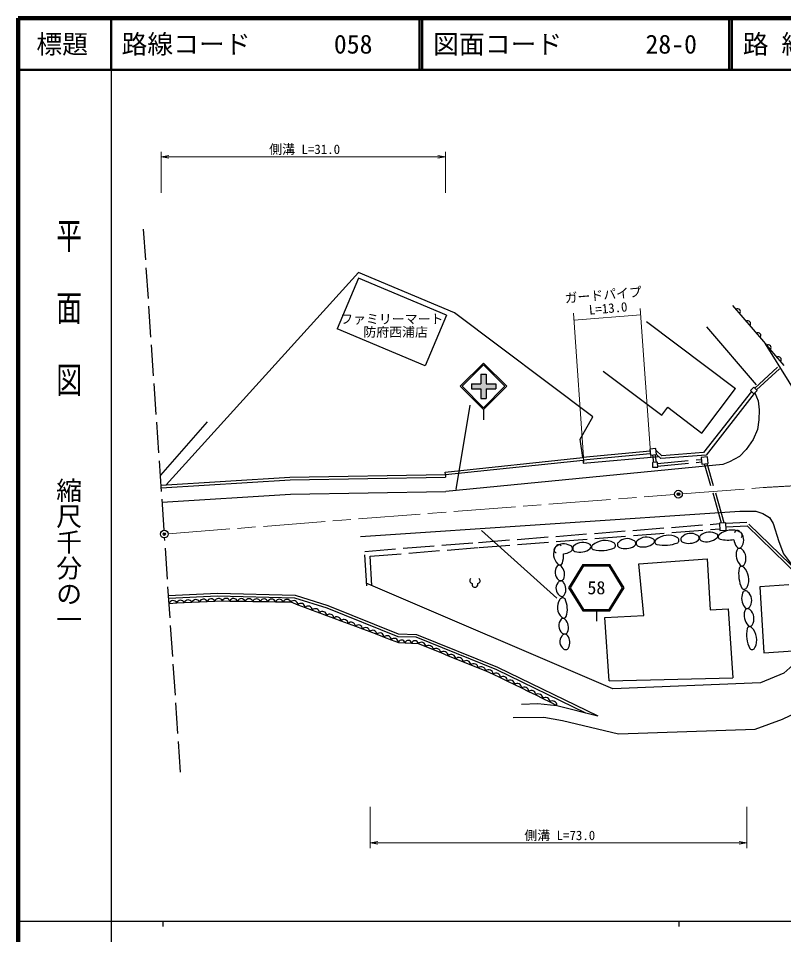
# Model space of a CAD drawing. Units: millimetres, scale not verified. Extents: x 40000 to 680000, y 20000 to 380000.
# Drawn here: x 40000 to 188300, y 202409 to 380000 of the extents above; entities that cross this region are included whole.
import ezdxf
from ezdxf.enums import TextEntityAlignment as Align

# ---------------------------------------------------------------- set-up
doc = ezdxf.new("R2010")
doc.units = ezdxf.units.MM
doc.header["$LTSCALE"] = 1000
doc.header["$PDMODE"] = 32
doc.header["$PDSIZE"] = 500
doc.linetypes.add('CHAIN', pattern=[18.5, 12, -1.5, 3.5, -1.5])
doc.linetypes.add('DASHED', pattern=[7.5, 6, -1.5])
for name, color, linetype, lineweight in [('M-BGD', 7, 'Continuous', 25), ('M-BGD-EXST', 7, 'Continuous', 25), ('M-BMK', 2, 'CHAIN', 13), ('M-BMK-SRVR', 3, 'Continuous', 25), ('M-STR-HTXT', 7, 'Continuous', 13), ('M-STR-STRC', 7, 'Continuous', 25), ('M-TTL', 2, 'Continuous', 140), ('M-TTL-BAND', 7, 'Continuous', 25), ('M-TTL-LINE', 7, 'Continuous', 50)]:
    doc.layers.add(name, color=color, linetype=linetype, lineweight=lineweight)
for name, color, linetype in [('M-BMK-HTXT', 7, 'Continuous'), ('M-OTRS', 6, 'Continuous'), ('M-TTL-TXT', 7, 'Continuous')]:
    doc.layers.add(name, color=color, linetype=linetype)
doc.styles.add('@ＭＳ ゴシック', font='')
doc.styles.add('ＭＳ ゴシック', font='')
doc.styles.get('@ＭＳ ゴシック').set_extended_font_data('@MS Gothic')
doc.styles.get('ＭＳ ゴシック').set_extended_font_data('MS Gothic')

# ---------------------------------------------------------------- blocks, each defined once
blk = doc.blocks.new('open_arrow')
at = {"color": 0, "linetype": 'Continuous', "lineweight": -2}
blk.add_lwpolyline([(7.5, 1.25), (0, 0), (7.5, -1.25)], dxfattribs=at)

msp = doc.modelspace()

# ---------------------------------------------------------------- hatches: boundary and pattern name
at = {"layer": 'M-STR-STRC'}
msp.add_hatch(color=256, dxfattribs=at).paths.add_polyline_path([(127786, 309180), (129646, 309180), (129647, 311040), (130647, 311039), (130646, 309180), (132506, 309180), (132505, 308180), (130646, 308180), (130645, 306319), (129645, 306320), (129646, 308180), (127785, 308180)])

# ---------------------------------------------------------------- linework, layer by layer
at = {"layer": 'M-BGD', "linetype": 'DASHED'}
for p, q in [((68252, 280794), (64234, 339829)), ((182720, 308334), (187947, 313186)), ((183065, 307972), (188272, 312805)), ((163131, 293931), (162916, 295384)), ((163632, 293961), (163412, 295443)), ((163849, 293698), (172379, 294521)), ((163879, 293199), (172426, 294023)), ((176286, 282182), (172948, 293645)), ((176801, 282202), (173455, 293693)), ((129268, 277443), (175933, 281073)), ((71444, 233891), (68354, 279298))]:
    msp.add_line(p, q, dxfattribs=at)
at = {"layer": 'M-BGD'}
for p, q in [((105944, 330752), (68641, 289584)), ((124527, 322896), (105944, 330752)), ((105941, 329633), (101810, 319809)), ((122974, 322470), (105941, 329633)), ((178416, 324357), (180398, 322033)), ((122974, 322470), (118842, 312646)), ((151346, 302792), (124527, 322896)), ((180398, 322033), (182381, 319709)), ((118842, 312646), (101810, 319809)), ((161693, 321229), (178951, 308237)), ((173329, 320216), (182987, 308972)), ((182381, 319709), (184364, 317386)), ((184364, 317386), (186347, 315062)), ((186347, 315062), (188329, 312738)), ((153345, 311644), (164695, 303099)), ((172471, 299629), (178951, 308237)), ((182060, 307707), (172740, 295830)), ((182610, 307275), (173267, 295368)), ((182534, 308529), (181875, 307901)), ((181875, 307901), (182530, 307213)), ((182530, 307213), (183189, 307841)), ((183189, 307841), (182534, 308529)), ((164695, 303099), (165840, 304621)), ((165840, 304621), (172471, 299629)), ((148845, 298448), (151346, 302792)), ((67631, 291478), (76652, 301800)), ((149364, 294897), (148845, 298448)), ((163545, 296627), (162354, 296484)), ((163684, 295476), (163545, 296627)), ((122704, 292064), (149364, 294897)), ((162400, 296098), (149364, 294897)), ((162460, 295601), (149417, 294400)), ((149464, 293795), (164118, 295082)), ((162354, 296484), (162492, 295333)), ((162492, 295333), (163684, 295476)), ((173537, 295027), (172342, 294914)), ((172342, 294914), (172466, 293600)), ((173661, 293713), (173537, 295027)), ((122757, 291566), (149417, 294400)), ((149417, 294400), (149464, 293795)), ((163832, 293973), (162854, 293914)), ((162854, 293914), (162910, 292985)), ((162910, 292985), (163889, 293045)), ((163889, 293045), (163832, 293973)), ((172466, 293600), (173661, 293713)), ((92632, 291061), (122757, 291566)), ((122757, 291566), (122704, 292064)), ((122757, 291566), (122765, 291067)), ((67658, 289523), (92632, 291061)), ((67692, 289024), (92652, 290562)), ((92652, 290562), (122765, 291067)), ((67882, 286231), (92761, 287763)), ((92761, 287763), (122812, 288267)), ((177118, 282215), (175889, 282166)), ((175889, 282166), (175945, 280767)), ((175945, 280767), (177174, 280816)), ((177116, 282145), (181161, 282337)), ((177174, 280816), (177118, 282215)), ((177149, 281445), (181195, 281638)), ((189307, 270210), (183659, 269849)), ((183659, 269849), (184478, 257025)), ((69216, 266622), (70690, 266690)), ((70690, 266690), (72163, 266758)), ((72163, 266758), (73637, 266826)), ((73637, 266826), (75110, 266894)), ((75110, 266894), (76584, 266962)), ((76584, 266962), (78057, 267029)), ((78057, 267029), (79531, 267097)), ((79531, 267097), (81003, 267074)), ((81003, 267074), (82476, 267050)), ((82476, 267050), (83948, 267027)), ((83948, 267027), (85421, 267003)), ((85421, 267003), (86893, 266979)), ((86893, 266979), (88366, 266956)), ((88366, 266956), (89838, 266932)), ((89838, 266932), (91311, 266909)), ((91311, 266909), (92783, 266885)), ((92783, 266885), (94174, 266363)), ((94174, 266363), (95565, 265841)), ((95565, 265841), (96956, 265319)), ((96956, 265319), (98347, 264796)), ((98347, 264796), (99738, 264274)), ((99738, 264274), (101129, 263752)), ((101129, 263752), (102520, 263230)), ((102520, 263230), (103911, 262708)), ((103911, 262708), (105302, 262186)), ((105302, 262186), (106693, 261663)), ((106693, 261663), (108084, 261141)), ((108084, 261141), (109475, 260619)), ((109475, 260619), (110866, 260097)), ((110866, 260097), (112257, 259575)), ((112257, 259575), (113648, 259053)), ((113648, 259053), (114930, 258981)), ((114930, 258981), (116212, 258910)), ((116212, 258910), (117495, 258839)), ((117495, 258839), (118947, 258247)), ((118947, 258247), (120400, 257656)), ((120400, 257656), (121852, 257064)), ((121852, 257064), (123305, 256473)), ((123305, 256473), (124757, 255881)), ((124757, 255881), (126210, 255289)), ((184478, 257025), (190126, 257386)), ((126210, 255289), (127662, 254698)), ((127662, 254698), (129115, 254106)), ((129115, 254106), (130567, 253515)), ((130567, 253515), (132020, 252923)), ((132020, 252923), (133392, 252247)), ((133392, 252247), (134765, 251570)), ((154478, 251598), (178450, 252205)), ((134765, 251570), (136137, 250893)), ((136137, 250893), (137509, 250216)), ((137509, 250216), (138882, 249540)), ((138882, 249540), (140254, 248863)), ((140254, 248863), (141627, 248186)), ((141627, 248186), (142999, 247509)), ((142999, 247509), (144371, 246833))]:
    msp.add_line(p, q, dxfattribs=at)
for points in [[(215831, 296704), (215046, 295946), (214328, 295512), (205199, 295431), (201949, 296122), (199565, 297200), (197157, 298724), (194948, 300994), (193945, 302212), (184783, 316895)], [(182721, 307395), (183364, 305871), (183584, 304100), (183520, 302173), (183211, 300318), (182358, 298348), (181022, 296469), (179727, 295100), (177778, 294019), (176534, 293550), (122812, 288267)], [(172740, 295830), (164690, 295230), (163588, 296270)], [(173267, 295368), (164507, 294715), (163681, 295494)], [(106283, 279563), (179806, 284502), (182901, 284460), (184275, 284051), (185528, 283231), (186251, 282074), (187384, 278579), (188276, 276241), (190201, 273614)], [(181195, 281638), (191321, 271834), (193025, 270908), (195057, 270111), (196801, 269730), (199474, 269586), (201619, 269810), (204323, 270578), (213164, 272725)], [(181543, 281997), (191619, 272240), (193237, 271362), (195203, 270591), (196868, 270227), (199461, 270088), (201524, 270303), (204195, 271061), (213046, 273211)], [(154478, 251598), (153669, 263862), (161179, 264241), (160243, 274305), (173494, 275241), (174075, 265379), (177565, 265531), (178450, 252205)], [(191321, 271834), (191799, 256159), (188344, 253070), (183781, 251237), (155181, 250024), (107407, 270547)], [(69124, 268154), (78594, 268575), (93614, 268199), (99942, 266203), (113624, 260683), (117140, 260610), (132841, 254262), (152322, 244814)], [(135880, 244503), (141808, 244583), (145450, 243892), (156296, 241313), (182809, 242207), (188100, 244162), (192500, 246319), (194786, 247810), (195790, 248745), (197134, 251551), (197831, 255159), (197478, 266421), (199474, 269586)], [(69146, 267655), (78599, 268075), (93531, 267701), (99773, 265732), (113522, 260185), (117038, 260112), (132638, 253805), (149917, 245424)], [(137480, 247102), (140653, 247194), (144371, 246833), (152322, 244814)]]:
    msp.add_lwpolyline(points, dxfattribs=at)
at = {"layer": 'M-BGD', "linetype": 'DASHED'}
for points in [[(107505, 270018), (107117, 276696), (129190, 278440), (175893, 282073)], [(108503, 270076), (108172, 275776), (129268, 277443)]]:
    msp.add_lwpolyline(points, dxfattribs=at)
at = {"layer": 'M-BGD'}
for centre, radius, start, end in [((179400, 323189), 509, 311.50705, 129.43712), ((181383, 320865), 509, 311.50638, 129.4362), ((183365, 318542), 509, 311.50674, 129.4367), ((185348, 316218), 509, 311.50713, 129.43546), ((187331, 313894), 509, 311.50705, 129.43712), ((178215, 277219), 3610, 63.31313, 131.38718), ((179339, 280191), 554, 39.61119, 166.88234), ((157980, 276882), 2289, 57.91133, 137.05389), ((159066, 278242), 593, 295.6595, 77.33043), ((161682, 276750), 2686, 58.15465, 132.01653), ((162831, 278655), 462, 305.97771, 54.44227), ((163842, 278517), 491, 126.50847, 255.09992), ((165937, 276203), 3610, 61.85952, 131.38723), ((167410, 278842), 591, 308.42549, 67.1436), ((168894, 279010), 544, 124.8765, 256.54435), ((170258, 277898), 2289, 57.91133, 137.05389), ((171344, 279258), 593, 295.65935, 77.33058), ((172609, 279311), 634, 134.6874, 247.11933), ((173961, 277766), 2686, 58.15478, 132.01604), ((173365, 281689), 3128, 251.29918, 310.11966), ((175109, 279671), 462, 305.97771, 54.44227), ((176120, 279533), 491, 126.50881, 255.09958), ((177503, 285533), 6648, 256.88001, 280.0318), ((181469, 279303), 2856, 186.99863, 216.16202), ((178447, 278883), 2121, 329.22513, 48.40433), ((179688, 279858), 591, 308.42578, 67.14316), ((146343, 276176), 2640, 149.03243, 227.31983), ((144338, 276978), 544, 124.8746, 256.54625), ((145702, 275866), 2289, 57.91106, 134.10092), ((144720, 277323), 653, 45.57877, 147.89198), ((146787, 277226), 593, 295.65935, 77.33058), ((148052, 277278), 634, 134.68772, 247.11901), ((149404, 275734), 2686, 58.15478, 132.01604), ((148808, 279657), 3128, 251.29918, 310.11966), ((150552, 277639), 462, 305.97771, 54.44227), ((151563, 277501), 491, 126.50881, 255.09958), ((153658, 275187), 3610, 61.85992, 131.38711), ((152946, 283501), 6648, 256.88069, 292.58042), ((155131, 277826), 591, 308.42578, 67.14316), ((156616, 277994), 544, 124.8746, 256.54625), ((157671, 280329), 3098, 247.5748, 302.2088), ((160330, 278294), 634, 134.68722, 247.11972), ((161087, 280673), 3128, 251.2985, 310.12034), ((165224, 284517), 6648, 256.88015, 292.58096), ((169949, 281345), 3098, 247.57556, 302.20805), ((179682, 277925), 602, 210.69133, 347.72472), ((179800, 276642), 649, 49.20944, 157.65436), ((178508, 275336), 2486, 329.44458, 46.33367), ((140903, 275763), 4730, 342.97341, 5.60595), ((145393, 279313), 3098, 274.07481, 302.20776), ((181965, 276051), 2890, 163.13974, 224.37871), ((145961, 272622), 1972, 141.20146, 227.98782), ((144802, 273505), 516, 43.79226, 136.95829), ((144941, 274604), 534, 223.51628, 335.03287), ((143589, 272228), 2277, 336.70785, 45.86253), ((180172, 273305), 500, 41.21154, 165.46244), ((180258, 274341), 474, 220.9168, 325.45964), ((178217, 271246), 3339, 333.29804, 45.69177), ((185684, 272254), 6111, 168.8937, 206.14319), ((145868, 269516), 1692, 141.0873, 233.81196), ((145139, 270333), 636, 33.98284, 157.32202), ((145085, 271703), 703, 230.93481, 327.78128), ((143875, 269355), 2233, 332.06712, 36.6601), ((145307, 268546), 590, 222.02913, 336.3612), ((183013, 267605), 2856, 159.21256, 216.16114), ((180640, 269975), 605, 223.18253, 337.70473), ((180883, 268493), 554, 39.61338, 166.87989), ((179991, 267185), 2121, 329.22509, 51.55867), ((69967, 266363), 794, 24.36724, 160.90639), ((71440, 266430), 794, 24.36706, 160.90734), ((72914, 266498), 794, 24.36675, 160.9077), ((74387, 266566), 794, 24.36818, 160.90623), ((75861, 266634), 794, 24.36719, 160.90644), ((77334, 266702), 794, 24.36675, 160.9077), ((78808, 266770), 794, 24.36711, 160.90729), ((80262, 266793), 792, 20.72708, 157.43803), ((81735, 266770), 792, 20.72746, 157.43766), ((83207, 266746), 792, 20.72708, 157.43803), ((84680, 266723), 792, 20.72746, 157.43766), ((86152, 266699), 792, 20.72708, 157.43803), ((87625, 266676), 792, 20.72655, 157.4378), ((89097, 266652), 792, 20.72602, 157.43909), ((90570, 266628), 792, 20.7264, 157.43873), ((92042, 266605), 792, 20.72602, 157.43909), ((93373, 266341), 802, 1.54015, 137.30966), ((94764, 265819), 802, 1.54041, 137.30868), ((147095, 265864), 2640, 145.53428, 227.31919), ((145472, 267011), 653, 45.57877, 147.89198), ((141655, 265451), 4730, 342.97349, 25.36944), ((96155, 265297), 802, 1.54086, 137.30868), ((97546, 264775), 802, 1.54041, 137.30868), ((98937, 264253), 802, 1.54041, 137.30868), ((183509, 264354), 2890, 163.13974, 224.37871), ((181225, 266227), 602, 210.69133, 347.72472), ((181344, 264945), 649, 49.2109, 157.65395), ((180052, 263638), 2486, 329.44458, 46.33367), ((100328, 263731), 802, 1.53987, 137.30968), ((101719, 263208), 802, 1.54041, 137.30868), ((103110, 262686), 802, 1.54015, 137.30966), ((104501, 262164), 802, 1.54013, 137.30869), ((146713, 262310), 1972, 141.20073, 227.98855), ((145554, 263193), 516, 43.79226, 136.95829), ((145693, 264291), 534, 223.51596, 335.03319), ((144341, 261916), 2277, 336.70801, 45.86194), ((105892, 261642), 802, 1.54015, 137.30966), ((107283, 261120), 802, 1.54041, 137.30868), ((108674, 260598), 802, 1.54049, 137.30906), ((187228, 260556), 6111, 168.8937, 206.14319), ((181716, 261608), 500, 41.21135, 165.46292), ((181802, 262643), 474, 220.91883, 325.45914), ((179761, 259548), 3338, 333.29761, 45.6922), ((110065, 260075), 802, 1.54041, 137.30868), ((111456, 259553), 802, 1.54115, 137.30867), ((112847, 259031), 802, 1.53976, 137.30907), ((114280, 258855), 662, 10.99485, 162.63891), ((115562, 258784), 662, 10.99429, 162.64031), ((116845, 258712), 662, 10.9954, 162.6392), ((146620, 259203), 1692, 141.0873, 233.81196), ((145891, 260021), 636, 33.98237, 157.3226), ((145837, 261391), 703, 230.93435, 327.78191), ((144627, 259043), 2233, 332.06623, 36.66098), ((118083, 258205), 865, 2.79842, 132.88415), ((119536, 257613), 865, 2.79721, 132.88508), ((120988, 257022), 865, 2.79746, 132.88511), ((146059, 258233), 590, 222.0286, 336.36192), ((182184, 258278), 605, 223.18061, 337.70684), ((122441, 256430), 865, 2.79721, 132.88508), ((123893, 255839), 865, 2.79791, 132.88507), ((125346, 255247), 865, 2.79842, 132.88415), ((126798, 254656), 865, 2.79721, 132.88508), ((128251, 254064), 865, 2.79721, 132.88508), ((129703, 253473), 865, 2.79815, 132.88509), ((131156, 252881), 865, 2.79817, 132.88412), ((132558, 252284), 835, 357.41987, 130.08269), ((133930, 251607), 835, 357.42039, 130.08182), ((135303, 250931), 835, 357.41987, 130.08269), ((136675, 250254), 835, 357.41992, 130.08229), ((138047, 249577), 835, 357.41987, 130.08269), ((139420, 248900), 835, 357.41987, 130.08269), ((140792, 248224), 835, 357.41992, 130.08229), ((142164, 247547), 835, 357.41987, 130.08269), ((143537, 246870), 835, 357.41921, 130.08267)]:
    msp.add_arc(centre, radius, start, end, dxfattribs=at)
at = {"layer": 'M-BGD-EXST'}
for centre, radius, start, end in [((128054, 271010), 576, 130.60255, 257.46993), ((128479, 270314), 566, 166.31445, 13.68555), ((128904, 271010), 576, 282.5285, 49.39901)]:
    msp.add_arc(centre, radius, start, end, dxfattribs=at)
at = {"layer": 'M-BMK'}
for p, q in [((69033, 280103), (167163, 287724)), ((168658, 287840), (184306, 289055))]:
    msp.add_line(p, q, dxfattribs=at)
msp.add_arc((209177, -93154), 383017, 81.32351, 93.72312, dxfattribs=at)
at = {"layer": 'M-BMK-SRVR'}
for centre in [(167911, 287782), (68285, 280045)]:
    msp.add_circle(centre, 750, dxfattribs=at)
at = {"layer": 'M-OTRS'}
for p in [(167911, 287782), (68285, 280045)]:
    msp.add_point(p, dxfattribs=at)
at = {"layer": 'M-STR-HTXT'}
for p, q in [((67692, 346157), (67692, 354157)), ((122765, 346157), (122765, 354157)), ((67692, 353157), (122765, 353157)), ((162566, 294958), (160514, 323758)), ((149599, 294034), (147547, 322834)), ((160603, 322509), (147644, 321484)), ((108172, 227185), (108172, 219185)), ((181161, 227185), (181161, 219185)), ((108172, 220185), (181161, 220185))]:
    msp.add_line(p, q, dxfattribs=at)
at = {"layer": 'M-STR-STRC'}
for p, q in [((125645, 308680), (130145, 313180)), ((125999, 308680), (130145, 312826)), ((134646, 308680), (130145, 313180)), ((134292, 308680), (130145, 312826)), ((129647, 311040), (129646, 309180)), ((129647, 311040), (130647, 311039)), ((130647, 311039), (130646, 309180)), ((127786, 309180), (127785, 308180)), ((127786, 309180), (129646, 309180)), ((130646, 309180), (132506, 309180)), ((132506, 309180), (132505, 308180)), ((125645, 308680), (130145, 304179)), ((125999, 308680), (130145, 304533)), ((127785, 308180), (129646, 308180)), ((129646, 308180), (129645, 306320)), ((130145, 304533), (134292, 308680)), ((130146, 304180), (134646, 308680)), ((130646, 308180), (130645, 306319)), ((130646, 308180), (132505, 308180)), ((129645, 306320), (130645, 306319)), ((124808, 288668), (127565, 305032)), ((130146, 304180), (130146, 302180)), ((129780, 280746), (144344, 267621)), ((149371, 274160), (146607, 269660)), ((149538, 273860), (146959, 269660)), ((149371, 274160), (154643, 274160)), ((149538, 273860), (154475, 273860)), ((157055, 269660), (154475, 273860)), ((157407, 269660), (154643, 274160)), ((146607, 269660), (149371, 265160)), ((146959, 269660), (149538, 265460)), ((154475, 265460), (157055, 269660)), ((154643, 265160), (157407, 269660)), ((149371, 265160), (154643, 265160)), ((149538, 265460), (154475, 265460)), ((152007, 265160), (152007, 263160))]:
    msp.add_line(p, q, dxfattribs=at)
at = {"layer": 'M-TTL'}
for p, q in [((40000, 380000), (40000, 20000)), ((680000, 380000), (40000, 380000))]:
    msp.add_line(p, q, dxfattribs=at)
at = {"layer": 'M-TTL-BAND'}
for p, q in [((58000, 370000), (58000, 20000)), ((40000, 205000), (579000, 205000)), ((68000, 205000), (68000, 204000)), ((168000, 205000), (168000, 204000))]:
    msp.add_line(p, q, dxfattribs=at)
at = {"layer": 'M-TTL-LINE'}
for p, q in [((58000, 380000), (58000, 370000)), ((117750, 380000), (117750, 370000)), ((118250, 380000), (118250, 370000)), ((177750, 380000), (177750, 370000)), ((178250, 380000), (178250, 370000)), ((40000, 370000), (680000, 370000))]:
    msp.add_line(p, q, dxfattribs=at)

# ---------------------------------------------------------------- block references
at = {"layer": 'M-STR-HTXT', "xscale": 200, "yscale": 200}
for p in [(67692, 353157), (108172, 220185)]:
    msp.add_blockref('open_arrow', p, dxfattribs=at)
at = {"layer": 'M-STR-HTXT', "xscale": 200, "yscale": 200, "rotation": 180}
for p in [(122765, 353157), (181161, 220185)]:
    msp.add_blockref('open_arrow', p, dxfattribs=at)

# ---------------------------------------------------------------- texts
at = {"layer": 'M-BMK-HTXT', "style": 'ＭＳ ゴシック'}
for s, p in [('ファミリーマート', (102365, 322649)), ('防府西浦店', (106857, 320132))]:
    msp.add_text(s, height=1833, dxfattribs=at).set_placement(p, align=Align.TOP_LEFT)
at = {"layer": 'M-STR-HTXT', "style": 'ＭＳ ゴシック'}
for s, p in [('側溝 L=31.0', (95482, 353157)), ('側溝 L=73.0', (144917, 220185))]:
    msp.add_text(s, height=1833, dxfattribs=at).set_placement(p, align=Align.BOTTOM_CENTER)
for s, p in [('ガードパイプ', (145785, 326662)), ('L=13.0', (150483, 324386))]:
    msp.add_text(s, height=1833, rotation=5.026, dxfattribs=at).set_placement(p, align=Align.TOP_LEFT)
at = {"layer": 'M-STR-STRC', "style": 'ＭＳ ゴシック'}
msp.add_text('58', height=2566, dxfattribs=at).set_placement((152007, 269660), align=Align.MIDDLE_CENTER)
at = {"layer": 'M-TTL-BAND', "style": '@ＭＳ ゴシック', "width": 1.4}
msp.add_text('平  面  図', height=3666, rotation=270, dxfattribs=at).set_placement((49777, 306475), align=Align.MIDDLE_RIGHT)
at = {"layer": 'M-TTL-BAND', "style": '@ＭＳ ゴシック'}
msp.add_text('縮尺千分の一', height=3666, rotation=270, dxfattribs=at).set_placement((49777, 261030), align=Align.MIDDLE_RIGHT)
at = {"layer": 'M-TTL-TXT', "style": 'ＭＳ ゴシック'}
msp.add_text('標題', height=3666, dxfattribs=at).set_placement((48500, 375000), align=Align.MIDDLE_CENTER)
for s, p in [('路線コード', (60000, 375000)), ('058', (101142, 375000)), ('図面コード', (120380, 375000)), ('28-0', (161521, 375000)), ('路 線 名', (180380, 375000))]:
    msp.add_text(s, height=3666, dxfattribs=at).set_placement(p, align=Align.MIDDLE_LEFT)

doc.saveas('drawing.dxf')
